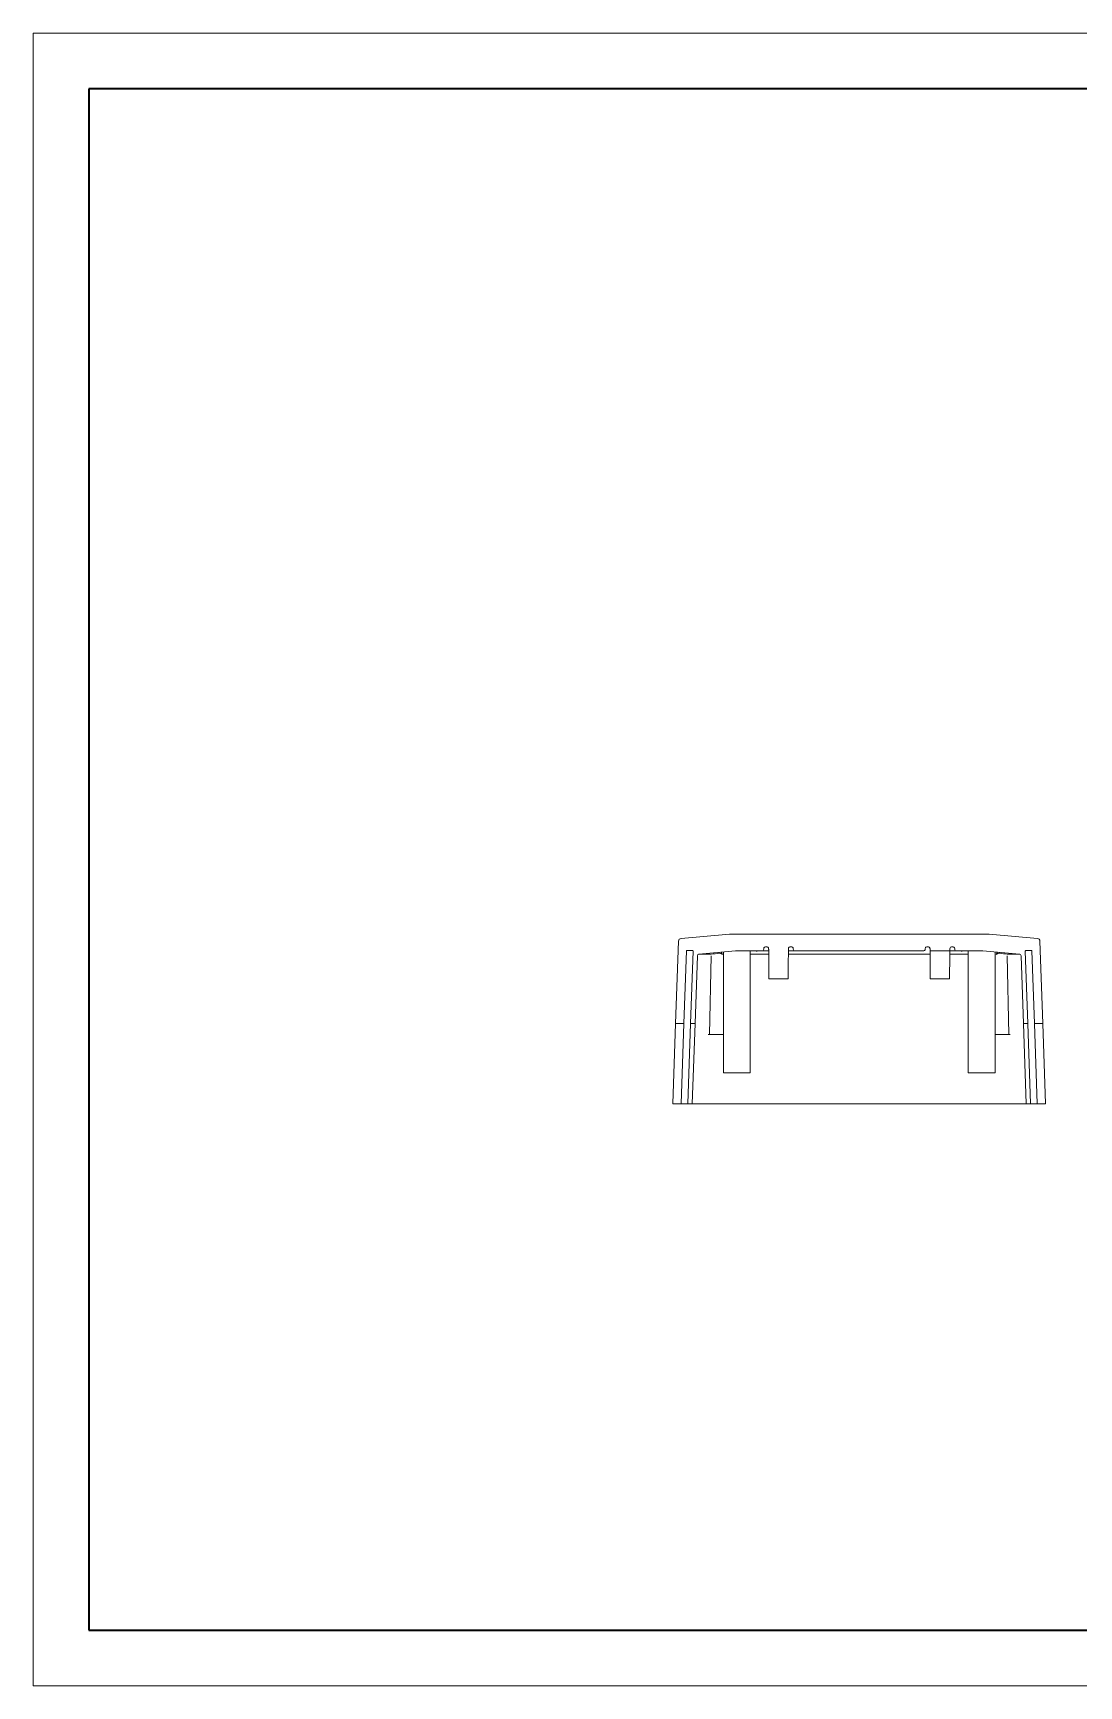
# Model space of a CAD drawing. Header units: millimetres. Extents: x -945 to 945, y -155 to 148.
# Drawn here: x 50.9 to 238.8, y -148.5 to 148.5 of the extents above; entities that cross this region are included whole.
import ezdxf

# ---------------------------------------------------------------- set-up
doc = ezdxf.new("R2010")
doc.units = ezdxf.units.MM
doc.header["$MEASUREMENT"] = 0
doc.layers.add('layer 1', color=7, linetype='Continuous')

msp = doc.modelspace()

# ---------------------------------------------------------------- linework, layer by layer
at = {"layer": 'layer 1', "lineweight": 18}
for points in [[(470.8888, 148.5), (470.8888, 148.5), (50.8888, 148.5), (50.8888, 148.5)], [(50.8888, 148.5), (50.8888, 148.5), (50.8888, -148.5), (50.8888, -148.5)], [(50.8888, -148.5), (50.8888, -148.5), (470.8888, -148.5), (470.8888, -148.5)]]:
    msp.add_open_spline(points, degree=3, dxfattribs=at)
at = {"layer": 'layer 1', "lineweight": 35}
for points in [[(60.8888, 138.5), (60.8888, 138.5), (60.8888, -138.5), (60.8888, -138.5)], [(460.8888, 138.5), (460.8888, 138.5), (60.8888, 138.5), (60.8888, 138.5)], [(60.8888, -138.5), (60.8888, -138.5), (460.8888, -138.5), (460.8888, -138.5)]]:
    msp.add_open_spline(points, degree=3, dxfattribs=at)
at = {"layer": 'layer 1', "color": 155, "lineweight": 18}
for points in [[(166.3469, -29.4583), (166.3469, -29.4583), (166.8632, -14.6714), (166.8632, -14.6714)], [(167.3193, -14.1908), (167.0677, -14.2128), (166.872, -14.419), (166.8632, -14.6714)], [(167.3193, -14.1908), (167.3193, -14.1908), (176.0171, -13.4298), (176.0171, -13.4298)], [(176.0171, -13.4298), (176.0171, -13.4298), (222.6659, -13.4298), (222.6659, -13.4298)], [(222.6659, -13.4298), (222.6659, -13.4298), (231.3637, -14.1908), (231.3637, -14.1908)], [(231.8198, -14.6714), (231.811, -14.419), (231.6153, -14.2128), (231.3637, -14.1908)], [(231.8198, -14.6714), (231.8198, -14.6714), (232.3361, -29.4583), (232.3361, -29.4583)], [(168.3024, -16.4398), (168.3024, -16.4398), (167.8478, -29.4583), (167.8478, -29.4583)], [(169.4054, -16.3723), (169.4054, -16.3723), (168.406, -16.3374), (168.406, -16.3374)], [(169.0485, -29.4583), (169.0485, -29.4583), (169.5017, -16.4817), (169.5017, -16.4817)], [(170.2716, -17.2947), (170.2716, -17.2947), (169.8469, -29.4583), (169.8469, -29.4583)], [(170.5453, -17.0063), (170.3943, -17.0195), (170.2769, -17.1433), (170.2716, -17.2947)], [(177.1347, -16.4298), (177.1347, -16.4298), (170.5453, -17.0063), (170.5453, -17.0063)], [(174.1383, -16.8351), (173.6732, -16.8921), (173.2081, -16.9492), (172.743, -17.0063)], [(174.0417, -16.8353), (174.0679, -16.8358), (174.1005, -16.8358), (174.1383, -16.8351)], [(174.9415, -16.6219), (174.9415, -16.6219), (174.9415, -38.3298), (174.9415, -38.3298)], [(181.8504, -16.4298), (181.8504, -16.4298), (177.1347, -16.4298), (177.1347, -16.4298)], [(179.7415, -38.3298), (179.7415, -38.3298), (179.7415, -16.43), (179.7415, -16.43)], [(181.8502, -16.4298), (181.8502, -16.4298), (183.0407, -16.4298), (183.0407, -16.4298)], [(182.1907, -16.0498), (182.1907, -16.0498), (182.1907, -16.1298), (182.1907, -16.1298)], [(186.6487, -16.4298), (186.6487, -16.4298), (187.8328, -16.4298), (187.8328, -16.4298)], [(187.4923, -16.1298), (187.4923, -16.1298), (187.4923, -16.0498), (187.4923, -16.0498)], [(210.8504, -16.4298), (210.8504, -16.4298), (187.8326, -16.4298), (187.8326, -16.4298)], [(211.1907, -16.0498), (211.1907, -16.0498), (211.1907, -16.1298), (211.1907, -16.1298)], [(212.0407, -16.4298), (212.0407, -16.4298), (217.1915, -16.4298), (217.1915, -16.4298)], [(216.4923, -16.1298), (216.4923, -16.1298), (216.4923, -16.0498), (216.4923, -16.0498)], [(221.5483, -16.4298), (221.5483, -16.4298), (216.8326, -16.4298), (216.8326, -16.4298)], [(218.9415, -16.43), (218.9415, -16.43), (218.9415, -38.3298), (218.9415, -38.3298)], [(228.1377, -17.0063), (228.1377, -17.0063), (221.5483, -16.4298), (221.5483, -16.4298)], [(223.7415, -38.3298), (223.7415, -38.3298), (223.7415, -16.6219), (223.7415, -16.6219)], [(224.5447, -16.8351), (224.5826, -16.8358), (224.6151, -16.8358), (224.6413, -16.8353)], [(225.94, -17.0063), (225.4749, -16.9492), (225.0098, -16.8921), (224.5447, -16.8351)], [(228.4114, -17.2947), (228.4061, -17.1433), (228.2887, -17.0195), (228.1377, -17.0063)], [(228.8361, -29.4583), (228.8361, -29.4583), (228.4114, -17.2947), (228.4114, -17.2947)], [(229.1814, -16.4817), (229.1814, -16.4817), (229.6345, -29.4583), (229.6345, -29.4583)], [(230.277, -16.3374), (230.277, -16.3374), (229.2776, -16.3723), (229.2776, -16.3723)], [(230.8352, -29.4583), (230.8352, -29.4583), (230.3806, -16.4398), (230.3806, -16.4398)], [(186.5777, -21.4298), (186.5777, -21.4298), (183.1053, -21.4298), (183.1053, -21.4298)], [(215.5777, -21.4298), (215.5777, -21.4298), (212.1053, -21.4298), (212.1053, -21.4298)], [(165.8415, -43.9298), (165.8415, -43.9298), (166.3469, -29.4586), (166.3469, -29.4586)], [(167.8478, -29.4583), (167.8478, -29.4583), (166.3469, -29.4583), (166.3469, -29.4583)], [(167.3424, -43.9298), (167.3424, -43.9298), (167.8478, -29.4586), (167.8478, -29.4586)], [(169.0485, -29.4586), (169.0485, -29.4586), (168.5432, -43.9298), (168.5432, -43.9298)], [(169.8469, -29.4583), (169.8469, -29.4583), (169.0485, -29.4583), (169.0485, -29.4583)], [(169.8469, -29.4586), (169.8469, -29.4586), (169.3415, -43.9298), (169.3415, -43.9298)], [(229.6345, -29.4583), (229.6345, -29.4583), (228.8361, -29.4583), (228.8361, -29.4583)], [(229.3415, -43.9298), (229.3415, -43.9298), (228.8362, -29.4586), (228.8362, -29.4586)], [(230.1399, -43.9298), (230.1399, -43.9298), (229.6345, -29.4586), (229.6345, -29.4586)], [(232.3361, -29.4583), (232.3361, -29.4583), (230.8352, -29.4583), (230.8352, -29.4583)], [(230.8352, -29.4586), (230.8352, -29.4586), (231.3406, -43.9298), (231.3406, -43.9298)], [(232.3362, -29.4586), (232.3362, -29.4586), (232.8415, -43.9298), (232.8415, -43.9298)], [(172.6709, -31.4298), (172.6709, -31.4298), (174.9415, -31.4298), (174.9415, -31.4298)], [(223.7415, -31.4298), (223.7415, -31.4298), (226.0121, -31.4298), (226.0121, -31.4298)], [(179.7415, -38.3298), (179.7415, -38.3298), (174.9415, -38.3298), (174.9415, -38.3298)], [(223.7415, -38.3298), (223.7415, -38.3298), (218.9415, -38.3298), (218.9415, -38.3298)], [(167.3424, -43.9298), (167.3424, -43.9298), (165.8415, -43.9298), (165.8415, -43.9298)], [(167.3424, -43.9298), (167.3424, -43.9298), (167.4425, -43.9298), (167.4425, -43.9298)], [(168.4431, -43.9298), (168.4431, -43.9298), (167.4425, -43.9298), (167.4425, -43.9298)], [(168.4431, -43.9298), (168.4431, -43.9298), (168.5432, -43.9298), (168.5432, -43.9298)], [(169.3415, -43.9298), (169.3415, -43.9298), (168.5432, -43.9298), (168.5432, -43.9298)], [(180.8415, -43.9298), (180.8415, -43.9298), (169.3415, -43.9298), (169.3415, -43.9298)], [(217.8415, -43.9298), (217.8415, -43.9298), (180.8415, -43.9298), (180.8415, -43.9298)], [(229.3415, -43.9298), (229.3415, -43.9298), (217.8415, -43.9298), (217.8415, -43.9298)], [(230.1399, -43.9298), (230.1399, -43.9298), (229.3415, -43.9298), (229.3415, -43.9298)], [(230.1399, -43.9298), (230.1399, -43.9298), (230.2399, -43.9298), (230.2399, -43.9298)], [(231.2405, -43.9298), (231.2405, -43.9298), (230.2399, -43.9298), (230.2399, -43.9298)], [(231.2405, -43.9298), (231.2405, -43.9298), (231.3406, -43.9298), (231.3406, -43.9298)], [(232.8415, -43.9298), (232.8415, -43.9298), (231.3406, -43.9298), (231.3406, -43.9298)]]:
    msp.add_open_spline(points, degree=3, dxfattribs=at)
for points, knots in [([(168.406, -16.3374), (168.3956, -16.337), (168.385, -16.3384), (168.375, -16.3414), (168.3648, -16.3445), (168.355, -16.3494), (168.3463, -16.3557), (168.3374, -16.362), (168.3295, -16.37), (168.3231, -16.3789), (168.3163, -16.3882), (168.3111, -16.3987), (168.3076, -16.4097), (168.3045, -16.4194), (168.3027, -16.4296), (168.3024, -16.4398)], [0, 0, 0, 0, 0.2, 0.2, 0.2, 0.4, 0.4, 0.4, 0.6, 0.6, 0.6, 0.8, 0.8, 0.8, 1, 1, 1, 1]), ([(169.5017, -16.4817), (169.5017, -16.4801), (169.5017, -16.4784), (169.5017, -16.4768), (169.5016, -16.464), (169.4993, -16.4511), (169.4949, -16.4391), (169.4906, -16.4273), (169.4841, -16.4162), (169.4759, -16.4067), (169.4682, -16.3976), (169.4587, -16.3899), (169.4483, -16.3841), (169.4385, -16.3787), (169.4275, -16.375), (169.4164, -16.3733), (169.4128, -16.3727), (169.4091, -16.3724), (169.4054, -16.3723)], [0, 0, 0, 0, 0.16666667, 0.16666667, 0.16666667, 0.33333333, 0.33333333, 0.33333333, 0.5, 0.5, 0.5, 0.66666667, 0.66666667, 0.66666667, 0.83333333, 0.83333333, 0.83333333, 1, 1, 1, 1]), ([(174.1383, -16.8351), (174.19, -16.8342), (174.2796, -16.8586), (174.3706, -16.8929), (174.4161, -16.91), (174.4619, -16.9297), (174.5067, -16.9504), (174.5964, -16.9919), (174.6821, -17.038), (174.7564, -17.0838), (174.757, -17.0842), (174.7577, -17.0847), (174.7584, -17.0851)], [0, 0, 0, 0, 0.25, 0.25, 0.25, 0.5, 0.5, 0.5, 0.75, 0.75, 0.75, 1, 1, 1, 1]), ([(174.7584, -17.0851), (174.758, -17.0842), (174.7577, -17.0833), (174.7573, -17.0824), (174.7181, -16.9821), (174.6678, -16.8813), (174.6101, -16.7904), (174.5812, -16.7449), (174.5505, -16.7019), (174.5182, -16.6643), (174.5157, -16.6614), (174.5132, -16.6585), (174.5107, -16.6556)], [0, 0, 0, 0, 0.25, 0.25, 0.25, 0.5, 0.5, 0.5, 0.75, 0.75, 0.75, 1, 1, 1, 1]), ([(180.8388, -16.4951), (180.8547, -16.4915), (180.8707, -16.4878), (180.8857, -16.4842), (180.9005, -16.4805), (180.9145, -16.4769), (180.9279, -16.4732), (180.941, -16.4696), (180.9535, -16.4659), (180.9654, -16.4623), (180.977, -16.4587), (180.988, -16.455), (180.9983, -16.4514), (181.0085, -16.4478), (181.018, -16.4442), (181.0267, -16.4406), (181.0353, -16.437), (181.043, -16.4334), (181.0508, -16.4298)], [0, 0, 0, 0, 0.16666667, 0.16666667, 0.16666667, 0.33333333, 0.33333333, 0.33333333, 0.5, 0.5, 0.5, 0.66666667, 0.66666667, 0.66666667, 0.83333333, 0.83333333, 0.83333333, 1, 1, 1, 1]), ([(182.1907, -16.1298), (182.1907, -16.2133), (182.1468, -16.2953), (182.0826, -16.3483), (182.0184, -16.4013), (181.9339, -16.4298), (181.8504, -16.4298)], [0, 0, 0, 0, 0.5, 0.5, 0.5, 1, 1, 1, 1]), ([(182.6264, -15.6798), (182.5209, -15.6798), (182.4152, -15.7103), (182.3308, -15.7762), (182.2886, -15.8092), (182.2533, -15.8502), (182.2287, -15.8971), (182.2042, -15.9439), (182.1907, -15.997), (182.1907, -16.0498)], [0, 0, 0, 0, 0.33333333, 0.33333333, 0.33333333, 0.66666667, 0.66666667, 0.66666667, 1, 1, 1, 1]), ([(183.0681, -16.0475), (183.0678, -15.9943), (183.0519, -15.9425), (183.0253, -15.8972), (182.9988, -15.8518), (182.9617, -15.8127), (182.9195, -15.7811), (182.8351, -15.7181), (182.732, -15.6841), (182.6264, -15.6798)], [0, 0, 0, 0, 0.33333333, 0.33333333, 0.33333333, 0.66666667, 0.66666667, 0.66666667, 1, 1, 1, 1]), ([(183.1053, -21.4298), (183.1038, -21.2056), (183.1022, -20.9813), (183.1006, -20.757), (183.0901, -19.2294), (183.0795, -17.7017), (183.069, -16.1741), (183.0687, -16.1319), (183.0684, -16.0897), (183.0681, -16.0475)], [0, 0, 0, 0, 0.33333333, 0.33333333, 0.33333333, 0.66666667, 0.66666667, 0.66666667, 1, 1, 1, 1]), ([(186.6149, -16.0475), (186.6146, -16.0897), (186.6143, -16.1319), (186.614, -16.1741), (186.6035, -17.7017), (186.593, -19.2294), (186.5824, -20.757), (186.5808, -20.9813), (186.5793, -21.2056), (186.5777, -21.4298)], [0, 0, 0, 0, 0.33333333, 0.33333333, 0.33333333, 0.66666667, 0.66666667, 0.66666667, 1, 1, 1, 1]), ([(187.0566, -15.6798), (186.9519, -15.6841), (186.847, -15.7187), (186.7632, -15.7814), (186.6794, -15.8442), (186.6156, -15.9412), (186.6149, -16.0475)], [0, 0, 0, 0, 0.5, 0.5, 0.5, 1, 1, 1, 1]), ([(187.4923, -16.0498), (187.4923, -15.9433), (187.4362, -15.8419), (187.3527, -15.7765), (187.2691, -15.7112), (187.1619, -15.6798), (187.0566, -15.6798)], [0, 0, 0, 0, 0.5, 0.5, 0.5, 1, 1, 1, 1]), ([(187.8326, -16.4298), (187.7487, -16.4298), (187.6649, -16.4016), (187.6001, -16.348), (187.5354, -16.2944), (187.4923, -16.214), (187.4923, -16.1298)], [0, 0, 0, 0, 0.5, 0.5, 0.5, 1, 1, 1, 1]), ([(211.1907, -16.1298), (211.1907, -16.2133), (211.1468, -16.2953), (211.0826, -16.3483), (211.0184, -16.4013), (210.9339, -16.4298), (210.8504, -16.4298)], [0, 0, 0, 0, 0.5, 0.5, 0.5, 1, 1, 1, 1]), ([(211.6264, -15.6798), (211.5209, -15.6798), (211.4152, -15.7103), (211.3308, -15.7762), (211.2886, -15.8092), (211.2533, -15.8502), (211.2287, -15.8971), (211.2042, -15.9439), (211.1907, -15.997), (211.1907, -16.0498)], [0, 0, 0, 0, 0.33333333, 0.33333333, 0.33333333, 0.66666667, 0.66666667, 0.66666667, 1, 1, 1, 1]), ([(212.0681, -16.0475), (212.0678, -15.9943), (212.0519, -15.9425), (212.0253, -15.8972), (211.9988, -15.8518), (211.9617, -15.8127), (211.9195, -15.7811), (211.8351, -15.7181), (211.732, -15.6841), (211.6264, -15.6798)], [0, 0, 0, 0, 0.33333333, 0.33333333, 0.33333333, 0.66666667, 0.66666667, 0.66666667, 1, 1, 1, 1]), ([(212.1053, -21.4298), (212.1038, -21.2056), (212.1022, -20.9813), (212.1006, -20.757), (212.0901, -19.2294), (212.0795, -17.7017), (212.069, -16.1741), (212.0687, -16.1319), (212.0684, -16.0897), (212.0681, -16.0475)], [0, 0, 0, 0, 0.33333333, 0.33333333, 0.33333333, 0.66666667, 0.66666667, 0.66666667, 1, 1, 1, 1]), ([(215.6149, -16.0475), (215.6146, -16.0897), (215.6143, -16.1319), (215.614, -16.1741), (215.6035, -17.7017), (215.593, -19.2294), (215.5824, -20.757), (215.5808, -20.9813), (215.5793, -21.2056), (215.5777, -21.4298)], [0, 0, 0, 0, 0.33333333, 0.33333333, 0.33333333, 0.66666667, 0.66666667, 0.66666667, 1, 1, 1, 1]), ([(216.0566, -15.6798), (215.9519, -15.6841), (215.847, -15.7187), (215.7632, -15.7814), (215.6794, -15.8442), (215.6156, -15.9412), (215.6149, -16.0475)], [0, 0, 0, 0, 0.5, 0.5, 0.5, 1, 1, 1, 1]), ([(216.4923, -16.0498), (216.4923, -15.9433), (216.4362, -15.8419), (216.3527, -15.7765), (216.2691, -15.7112), (216.1619, -15.6798), (216.0566, -15.6798)], [0, 0, 0, 0, 0.5, 0.5, 0.5, 1, 1, 1, 1]), ([(216.8326, -16.4298), (216.7487, -16.4298), (216.6649, -16.4016), (216.6001, -16.348), (216.5354, -16.2944), (216.4923, -16.214), (216.4923, -16.1298)], [0, 0, 0, 0, 0.5, 0.5, 0.5, 1, 1, 1, 1]), ([(217.6323, -16.4298), (217.64, -16.4334), (217.6477, -16.437), (217.6562, -16.4406), (217.6649, -16.4442), (217.6743, -16.4478), (217.6844, -16.4514), (217.6947, -16.455), (217.7055, -16.4587), (217.717, -16.4623), (217.7287, -16.466), (217.7411, -16.4696), (217.7541, -16.4732), (217.7673, -16.4769), (217.7811, -16.4806), (217.7958, -16.4842), (217.8107, -16.4879), (217.8265, -16.4915), (217.8422, -16.4951)], [0, 0, 0, 0, 0.16666667, 0.16666667, 0.16666667, 0.33333333, 0.33333333, 0.33333333, 0.5, 0.5, 0.5, 0.66666667, 0.66666667, 0.66666667, 0.83333333, 0.83333333, 0.83333333, 1, 1, 1, 1]), ([(224.1723, -16.6556), (224.1698, -16.6585), (224.1673, -16.6614), (224.1648, -16.6643), (224.1325, -16.7019), (224.1018, -16.7449), (224.0729, -16.7904), (224.0152, -16.8813), (223.9649, -16.9821), (223.9257, -17.0824), (223.9254, -17.0833), (223.925, -17.0842), (223.9247, -17.0851)], [0, 0, 0, 0, 0.25, 0.25, 0.25, 0.5, 0.5, 0.5, 0.75, 0.75, 0.75, 1, 1, 1, 1]), ([(223.9247, -17.0851), (223.9253, -17.0847), (223.926, -17.0842), (223.9267, -17.0838), (224.001, -17.038), (224.0866, -16.9919), (224.1763, -16.9504), (224.2211, -16.9297), (224.267, -16.91), (224.3125, -16.8929), (224.4034, -16.8586), (224.493, -16.8342), (224.5447, -16.8351)], [0, 0, 0, 0, 0.25, 0.25, 0.25, 0.5, 0.5, 0.5, 0.75, 0.75, 0.75, 1, 1, 1, 1]), ([(229.2776, -16.3723), (229.2728, -16.3724), (229.2681, -16.373), (229.2634, -16.3738), (229.2529, -16.3758), (229.2427, -16.3796), (229.2334, -16.3849), (229.2241, -16.3902), (229.2155, -16.3972), (229.2084, -16.4052), (229.2009, -16.4136), (229.1948, -16.4233), (229.1904, -16.4335), (229.1857, -16.4443), (229.1828, -16.456), (229.1817, -16.4678), (229.1813, -16.4724), (229.1812, -16.4771), (229.1814, -16.4817)], [0, 0, 0, 0, 0.16666667, 0.16666667, 0.16666667, 0.33333333, 0.33333333, 0.33333333, 0.5, 0.5, 0.5, 0.66666667, 0.66666667, 0.66666667, 0.83333333, 0.83333333, 0.83333333, 1, 1, 1, 1]), ([(230.3806, -16.4398), (230.3805, -16.4351), (230.38, -16.4304), (230.3793, -16.4258), (230.3772, -16.4132), (230.373, -16.4007), (230.3668, -16.3896), (230.3607, -16.3787), (230.3527, -16.3688), (230.3432, -16.3608), (230.3343, -16.3532), (230.3239, -16.347), (230.3129, -16.343), (230.3025, -16.3393), (230.2912, -16.3373), (230.2801, -16.3373), (230.2791, -16.3373), (230.278, -16.3373), (230.277, -16.3374)], [0, 0, 0, 0, 0.16666667, 0.16666667, 0.16666667, 0.33333333, 0.33333333, 0.33333333, 0.5, 0.5, 0.5, 0.66666667, 0.66666667, 0.66666667, 0.83333333, 0.83333333, 0.83333333, 1, 1, 1, 1]), ([(172.2251, -31.4298), (172.2384, -31.4298), (172.2533, -31.4298), (172.2695, -31.4298), (172.2776, -31.4298), (172.2861, -31.4298), (172.295, -31.4298), (172.3038, -31.4298), (172.313, -31.4298), (172.3223, -31.4298), (172.341, -31.4298), (172.3604, -31.4298), (172.3807, -31.4298), (172.3908, -31.4298), (172.4012, -31.4298), (172.4116, -31.4298), (172.4219, -31.4298), (172.4323, -31.4298), (172.4427, -31.4298), (172.4531, -31.4298), (172.4635, -31.4298), (172.474, -31.4298), (172.4844, -31.4298), (172.4949, -31.4298), (172.5053, -31.4298), (172.5261, -31.4298), (172.5463, -31.4298), (172.5659, -31.4298), (172.5756, -31.4298), (172.5853, -31.4298), (172.5947, -31.4298), (172.6041, -31.4298), (172.6132, -31.4298), (172.622, -31.4298), (172.6396, -31.4298), (172.656, -31.4298), (172.6709, -31.4298)], [0, 0, 0, 0, 0.08333333, 0.08333333, 0.08333333, 0.16666667, 0.16666667, 0.16666667, 0.25, 0.25, 0.25, 0.33333333, 0.33333333, 0.33333333, 0.41666667, 0.41666667, 0.41666667, 0.5, 0.5, 0.5, 0.58333333, 0.58333333, 0.58333333, 0.66666667, 0.66666667, 0.66666667, 0.75, 0.75, 0.75, 0.83333333, 0.83333333, 0.83333333, 0.91666667, 0.91666667, 0.91666667, 1, 1, 1, 1]), ([(226.0121, -31.4298), (226.027, -31.4298), (226.0434, -31.4298), (226.0609, -31.4298), (226.0697, -31.4298), (226.0788, -31.4298), (226.0882, -31.4298), (226.0976, -31.4298), (226.1073, -31.4298), (226.1171, -31.4298), (226.1367, -31.4298), (226.1568, -31.4298), (226.1776, -31.4298), (226.1879, -31.4298), (226.1985, -31.4298), (226.209, -31.4298), (226.2194, -31.4298), (226.2299, -31.4298), (226.2403, -31.4298), (226.2507, -31.4298), (226.261, -31.4298), (226.2714, -31.4298), (226.2817, -31.4298), (226.292, -31.4298), (226.3022, -31.4298), (226.3225, -31.4298), (226.342, -31.4298), (226.3606, -31.4298), (226.37, -31.4298), (226.3791, -31.4298), (226.388, -31.4298), (226.3968, -31.4298), (226.4053, -31.4298), (226.4135, -31.4298), (226.4298, -31.4298), (226.4446, -31.4298), (226.4579, -31.4298)], [0, 0, 0, 0, 0.08333333, 0.08333333, 0.08333333, 0.16666667, 0.16666667, 0.16666667, 0.25, 0.25, 0.25, 0.33333333, 0.33333333, 0.33333333, 0.41666667, 0.41666667, 0.41666667, 0.5, 0.5, 0.5, 0.58333333, 0.58333333, 0.58333333, 0.66666667, 0.66666667, 0.66666667, 0.75, 0.75, 0.75, 0.83333333, 0.83333333, 0.83333333, 0.91666667, 0.91666667, 0.91666667, 1, 1, 1, 1])]:
    msp.add_open_spline(points, degree=3, knots=knots, dxfattribs=at)
at = {"layer": 'layer 1', "color": 155, "lineweight": 13}
for points in [[(172.6705, -17.0295), (172.6705, -17.0295), (170.4532, -17.0295), (170.4532, -17.0295)], [(172.7423, -17.2961), (172.7423, -17.2961), (172.4395, -31.4298), (172.4395, -31.4298)], [(179.7414, -17.0295), (179.7414, -17.0295), (180.8415, -17.0295), (180.8415, -17.0295)], [(180.8415, -17.0295), (180.8415, -17.0295), (183.0754, -17.0295), (183.0754, -17.0295)], [(186.6083, -17.0295), (186.6083, -17.0295), (212.0747, -17.0295), (212.0747, -17.0295)], [(215.6076, -17.0295), (215.6076, -17.0295), (217.8415, -17.0295), (217.8415, -17.0295)], [(217.8415, -17.0295), (217.8415, -17.0295), (218.9416, -17.0295), (218.9416, -17.0295)], [(226.2434, -31.4298), (226.2434, -31.4298), (225.9407, -17.2961), (225.9407, -17.2961)], [(228.2298, -17.0295), (228.2298, -17.0295), (226.0125, -17.0295), (226.0125, -17.0295)]]:
    msp.add_open_spline(points, degree=3, dxfattribs=at)

doc.saveas('drawing.dxf')
